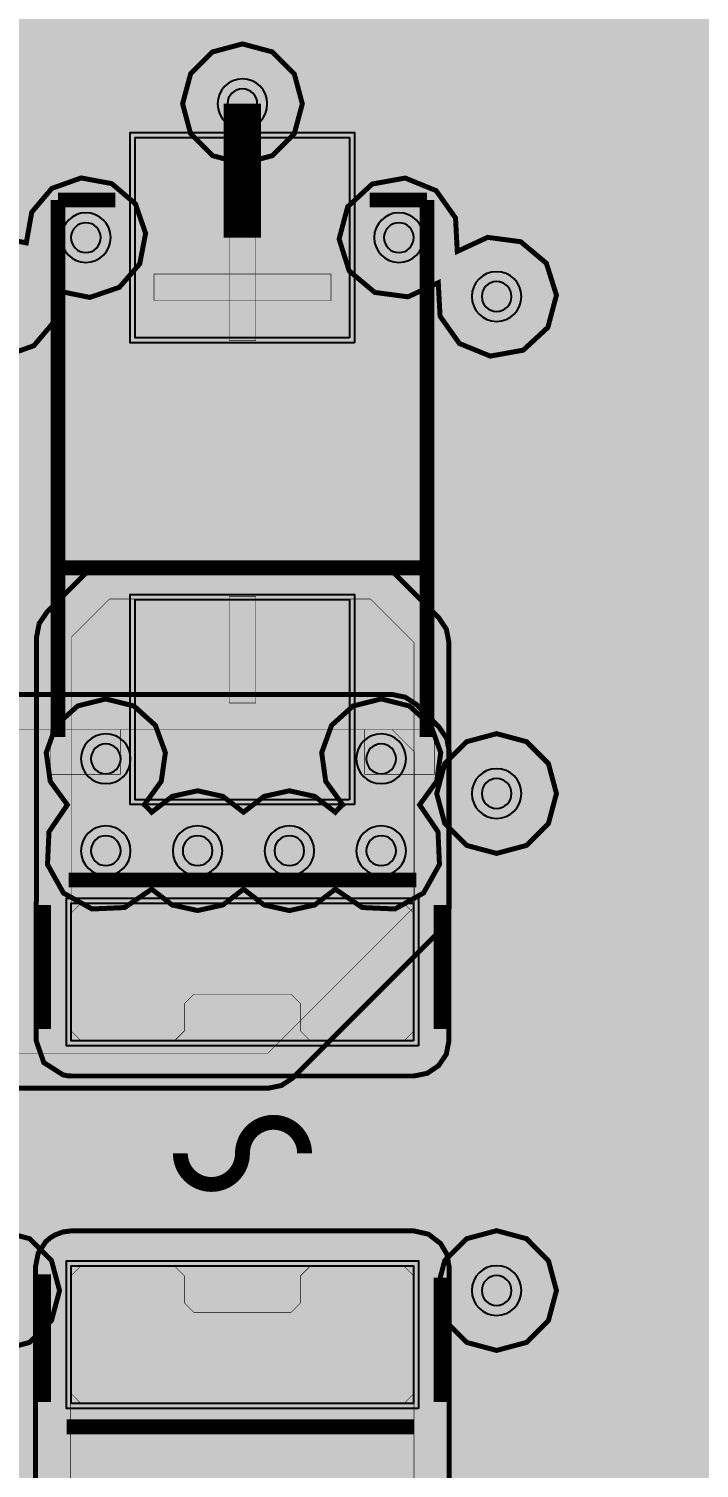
# Model space of a CAD drawing. Header units: millimetres. Extents: x -61 to 56, y -72 to 70.
# Drawn here: x -39.18 to -32.33, y -48.72 to -34.01 of the extents above; entities that cross this region are included whole.
import ezdxf

# ---------------------------------------------------------------- set-up
doc = ezdxf.new("R2010")
doc.units = ezdxf.units.MM
doc.header["$MEASUREMENT"] = 0
for name, color, linetype, true_color in [('02GND', 7, 'Continuous', 0x999966), ('03POWER', 7, 'Continuous', 0x008000), ('Bottom-Layer', 7, 'Continuous', 0x0000ff), ('Document-Layer', 7, 'Continuous', 0xffffff), ('Hole-Layer', 7, 'Continuous', 0x222222), ('Multi-Layer', 7, 'Continuous', 0xc0c0c0), ('Top-Layer', 7, 'Continuous', 0xff0000), ('Top-Paste-Mask-Layer', 7, 'Continuous', 0x808080), ('Top-Silkscreen-Layer', 7, 'Continuous', 0xffcc00), ('Top-Solder-Mask-Layer', 7, 'Continuous', 0x800080)]:
    doc.layers.add(name, color=color, linetype=linetype, true_color=true_color)

msp = doc.modelspace()

# ---------------------------------------------------------------- hatches: boundary and pattern name
at = {"layer": '02GND'}
for points in [[(-49.642, 52.153), (49.642, 52.153), (49.642, -62.142), (-49.642, -62.142)], [(-38.004, -41.937), (-37.83, -41.697), (-37.788, -41.404), (-37.89, -41.125), (-38.11, -40.927), (-38.397, -40.855), (-38.685, -40.927), (-38.905, -41.125), (-39.006, -41.404), (-38.965, -41.697), (-38.79, -41.937), (-38.978, -42.213), (-38.993, -42.547), (-38.83, -42.839), (-38.538, -43.002), (-38.204, -42.987), (-37.928, -42.799), (-37.718, -42.961), (-37.459, -43.018), (-37.2, -42.961), (-36.989, -42.799), (-36.779, -42.961), (-36.52, -43.018), (-36.261, -42.961), (-36.051, -42.799), (-35.775, -42.987), (-35.441, -43.002), (-35.149, -42.839), (-34.986, -42.547), (-35.001, -42.213), (-35.189, -41.937), (-35.014, -41.697), (-34.973, -41.404), (-35.074, -41.125), (-35.294, -40.927), (-35.582, -40.855), (-35.869, -40.927), (-36.089, -41.125), (-36.19, -41.404), (-36.149, -41.697), (-35.975, -41.937), (-36.015, -41.973), (-36.051, -42.013), (-36.261, -41.851), (-36.52, -41.794), (-36.779, -41.851), (-36.989, -42.013), (-37.2, -41.851), (-37.459, -41.794), (-37.718, -41.851), (-37.928, -42.013), (-37.964, -41.973)]]:
    msp.add_hatch(color=256, dxfattribs=at).paths.add_polyline_path(points)
at = {"layer": '03POWER'}
for points in [[(48.499, -56.042), (48.581, -56.348), (48.806, -56.572), (49.112, -56.654), (49.418, -56.571), (49.642, -56.346), (49.642, -62.142), (44.192, -62.142), (44.393, -61.957), (44.493, -61.703), (44.472, -61.43), (45.189, -61.704), (45.95, -61.804), (46.713, -61.727), (47.438, -61.475), (48.085, -61.064), (48.62, -60.514), (49.014, -59.855), (49.245, -59.123), (49.302, -58.358), (49.18, -57.601), (48.887, -56.892), (48.438, -56.269), (47.858, -55.767), (47.177, -55.412), (46.434, -55.224), (45.666, -55.212), (44.917, -55.378), (44.226, -55.712), (43.631, -56.196), (43.164, -56.805), (42.849, -57.504), (42.704, -58.258), (42.737, -59.024), (42.946, -59.763), (43.32, -60.433), (43.838, -60.999), (-43.362, -60.999), (-43.621, -61.056), (-43.831, -61.218), (-43.953, -61.453), (-43.964, -61.718), (-43.863, -61.963), (-43.667, -62.142), (-49.642, -62.142), (-49.642, -56.582), (-49.433, -56.797), (-49.148, -56.888), (-48.853, -56.832), (-49.162, -57.541), (-49.298, -58.303), (-49.253, -59.075), (-49.03, -59.816), (-48.641, -60.484), (-48.107, -61.044), (-47.458, -61.464), (-46.728, -61.722), (-45.959, -61.803), (-45.192, -61.703), (-44.469, -61.428), (-43.83, -60.992), (-43.31, -60.419), (-42.937, -59.741), (-42.732, -58.995), (-42.707, -58.222), (-42.861, -57.464), (-43.188, -56.763), (-43.668, -56.157), (-44.277, -55.679), (-44.979, -55.356), (-45.738, -55.205), (-46.511, -55.234), (-47.256, -55.443), (-47.932, -55.818), (-48.502, -56.341), (-48.5, -56.309), (-48.499, -56.277), (-48.499, 51.315), (-19.403, 51.315), (-19.629, 51.144), (-19.755, 50.889), (-19.751, 50.604), (-19.619, 50.352), (-19.388, 50.187), (-19.658, 49.977), (-19.773, 49.655), (-19.698, 49.322), (-19.455, 49.081), (-19.684, 48.858), (-19.769, 48.551), (-19.689, 48.242), (-19.463, 48.016), (-19.155, 47.934), (-18.847, 48.018), (-18.624, 48.246), (-18.545, 48.556), (-18.633, 48.863), (-18.864, 49.083), (-18.625, 49.324), (-18.551, 49.655), (-18.665, 49.975), (-18.931, 50.185), (-18.698, 50.349), (-18.565, 50.601), (-18.56, 50.887), (-18.685, 51.143), (-18.912, 51.315), (48.426, 51.315), (48.499, 51.242)], [(-37.612, -34.772), (-37.53, -35.078), (-37.306, -35.302), (-37, -35.384), (-36.694, -35.302), (-36.47, -35.078), (-36.388, -34.772), (-36.47, -34.466), (-36.694, -34.242), (-37, -34.16), (-37.306, -34.242), (-37.53, -34.466)], [(-38.094, -35.795), (-38.336, -35.588), (-38.649, -35.53), (-38.949, -35.637), (-39.154, -35.88), (-39.21, -36.194), (-39.522, -36.131), (-39.823, -36.234), (-40.032, -36.474), (-40.092, -36.786), (-39.988, -37.087), (-39.746, -37.294), (-39.433, -37.352), (-39.133, -37.245), (-38.928, -37.002), (-38.872, -36.688), (-38.56, -36.751), (-38.259, -36.648), (-38.05, -36.408), (-37.99, -36.096)], [(-33.878, -37.058), (-33.79, -36.728), (-33.893, -36.402), (-34.155, -36.182), (-34.494, -36.137), (-34.804, -36.281), (-34.822, -35.939), (-35.02, -35.66), (-35.336, -35.531), (-35.673, -35.592), (-35.924, -35.824), (-36.012, -36.154), (-35.909, -36.48), (-35.647, -36.7), (-35.308, -36.745), (-34.998, -36.601), (-34.98, -36.943), (-34.782, -37.222), (-34.466, -37.351), (-34.129, -37.29)], [(-36.989, -42.799), (-36.779, -42.961), (-36.52, -43.018), (-36.261, -42.961), (-36.051, -42.799), (-35.775, -42.987), (-35.441, -43.002), (-35.149, -42.839), (-34.986, -42.547), (-35.001, -42.213), (-35.189, -41.937), (-35.014, -41.697), (-34.973, -41.404), (-35.074, -41.125), (-35.294, -40.927), (-35.582, -40.855), (-35.869, -40.927), (-36.089, -41.125), (-36.19, -41.404), (-36.149, -41.697), (-35.975, -41.937), (-36.015, -41.973), (-36.051, -42.013), (-36.261, -41.851), (-36.52, -41.794), (-36.779, -41.851), (-36.989, -42.013), (-37.2, -41.851), (-37.459, -41.794), (-37.718, -41.851), (-37.928, -42.013), (-37.964, -41.973), (-38.004, -41.937), (-37.83, -41.697), (-37.788, -41.404), (-37.89, -41.125), (-38.11, -40.927), (-38.397, -40.855), (-38.685, -40.927), (-38.905, -41.125), (-39.006, -41.404), (-38.965, -41.697), (-38.79, -41.937), (-38.978, -42.213), (-38.993, -42.547), (-38.83, -42.839), (-38.538, -43.002), (-38.204, -42.987), (-37.928, -42.799), (-37.718, -42.961), (-37.459, -43.018), (-37.2, -42.961)], [(-35.014, -41.822), (-34.932, -42.128), (-34.708, -42.352), (-34.402, -42.434), (-34.096, -42.352), (-33.872, -42.128), (-33.79, -41.822), (-33.872, -41.516), (-34.096, -41.292), (-34.402, -41.21), (-34.708, -41.292), (-34.932, -41.516)], [(-40.094, -46.902), (-40.012, -47.208), (-39.788, -47.432), (-39.482, -47.514), (-39.176, -47.432), (-38.952, -47.208), (-38.87, -46.902), (-38.952, -46.596), (-39.176, -46.372), (-39.482, -46.29), (-39.788, -46.372), (-40.012, -46.596)], [(-35.014, -46.902), (-34.932, -47.208), (-34.708, -47.432), (-34.402, -47.514), (-34.096, -47.432), (-33.872, -47.208), (-33.79, -46.902), (-33.872, -46.596), (-34.096, -46.372), (-34.402, -46.29), (-34.708, -46.372), (-34.932, -46.596)]]:
    msp.add_hatch(color=256, dxfattribs=at).paths.add_polyline_path(points)
at = {"layer": 'Bottom-Layer'}
for points in [[(-49.642, -62.142), (-49.642, 52.153), (49.642, 52.153), (49.642, -62.142)], [(-36.738, -44.834), (-36.601, -44.806), (-36.485, -44.729), (-34.99, -43.234), (-34.912, -43.118), (-34.885, -42.981), (-34.885, -41.396), (-34.912, -41.259), (-34.99, -41.143), (-35.219, -40.914), (-35.335, -40.837), (-35.472, -40.809), (-45.468, -40.809), (-45.605, -40.837), (-45.721, -40.914), (-47.663, -42.856), (-47.74, -42.972), (-47.767, -43.109), (-47.767, -44.324), (-47.74, -44.461), (-47.663, -44.577), (-47.511, -44.729), (-47.394, -44.806), (-47.257, -44.834)], [(-47.409, -43.109), (-45.468, -41.168), (-35.472, -41.168), (-35.243, -41.396), (-35.243, -42.981), (-36.738, -44.475), (-47.257, -44.475), (-47.409, -44.324)]]:
    msp.add_hatch(color=256, dxfattribs=at).paths.add_polyline_path(points)
at = {"layer": 'Document-Layer'}
for points in [[(-36.864, -36.104), (-36.864, -37.19), (-37.136, -37.19), (-37.136, -36.104)], [(-36.864, -36.104), (-36.864, -37.19), (-37.136, -37.19), (-37.136, -36.104)], [(-36.095, -36.511), (-36.095, -36.783), (-37.905, -36.783), (-37.905, -36.511)], [(-36.095, -36.511), (-36.095, -36.783), (-37.905, -36.783), (-37.905, -36.511)], [(-36.864, -40.896), (-37.136, -40.896), (-37.136, -39.81), (-36.864, -39.81)], [(-36.864, -40.896), (-37.136, -40.896), (-37.136, -39.81), (-36.864, -39.81)]]:
    msp.add_hatch(color=256, dxfattribs=at).paths.add_polyline_path(points)
at = {"layer": 'Top-Layer'}
for points in [[(-49.642, -62.142), (-49.642, 52.153), (49.642, 52.153), (49.642, -62.142)], [(-35.904, -37.163), (-38.096, -37.163), (-38.096, -35.116), (-35.904, -35.116)], [(-38.747, -44.709), (-35.249, -44.709), (-35.112, -44.682), (-34.996, -44.604), (-34.994, -44.602), (-34.916, -44.486), (-34.889, -44.349), (-34.889, -40.278), (-34.916, -40.141), (-34.994, -40.024), (-35.437, -39.581), (-35.553, -39.503), (-35.69, -39.476), (-38.359, -39.476), (-38.496, -39.503), (-38.612, -39.581), (-39, -39.969), (-39.078, -40.085), (-39.105, -40.222), (-39.105, -42.899), (-39.107, -42.921), (-39.108, -42.943), (-39.108, -44.35), (-39.031, -44.572), (-38.833, -44.698), (-38.79, -44.706)], [(-38.747, -44.351), (-38.747, -40.222), (-38.359, -39.834), (-35.69, -39.834), (-35.247, -40.278), (-35.247, -44.349), (-35.249, -44.351)], [(-35.904, -41.885), (-38.096, -41.885), (-38.096, -39.837), (-35.904, -39.837)], [(-35.25, -44.35), (-38.75, -44.35), (-38.75, -42.943), (-35.25, -42.943)], [(-39.007, -46.399), (-39.011, -46.403), (-39.088, -46.519), (-39.115, -46.656), (-39.115, -51.23), (-39.088, -51.367), (-39.011, -51.483), (-38.641, -51.853), (-38.525, -51.931), (-38.388, -51.958), (-35.568, -51.958), (-35.43, -51.931), (-35.314, -51.853), (-34.993, -51.531), (-34.915, -51.415), (-34.888, -51.278), (-34.888, -46.656), (-34.91, -46.531), (-34.974, -46.422), (-35.098, -46.326), (-35.25, -46.292), (-38.75, -46.292), (-38.836, -46.303), (-38.917, -46.334), (-38.964, -46.363)], [(-38.757, -46.656), (-38.753, -46.652), (-35.249, -46.652), (-35.246, -46.656), (-35.246, -51.278), (-35.568, -51.6), (-38.388, -51.6), (-38.757, -51.23)], [(-35.25, -48.057), (-38.75, -48.057), (-38.75, -46.65), (-35.25, -46.65)]]:
    msp.add_hatch(color=256, dxfattribs=at).paths.add_polyline_path(points)
at = {"layer": 'Top-Paste-Mask-Layer'}
for points in [[(-35.904, -37.163), (-38.096, -37.163), (-38.096, -35.116), (-35.904, -35.116)], [(-35.904, -41.885), (-38.096, -41.885), (-38.096, -39.837), (-35.904, -39.837)], [(-35.35, -44.35), (-36.305, -44.35), (-36.405, -44.25), (-36.405, -43.972), (-36.505, -43.872), (-37.495, -43.872), (-37.595, -43.972), (-37.595, -44.25), (-37.695, -44.35), (-38.65, -44.35), (-38.75, -44.25), (-38.75, -43.043), (-38.65, -42.943), (-35.35, -42.943), (-35.25, -43.043), (-35.25, -44.25)], [(-35.35, -44.35), (-36.305, -44.35), (-36.405, -44.25), (-36.405, -43.972), (-36.505, -43.872), (-37.495, -43.872), (-37.595, -43.972), (-37.595, -44.25), (-37.695, -44.35), (-38.65, -44.35), (-38.75, -44.25), (-38.75, -43.043), (-38.65, -42.943), (-35.35, -42.943), (-35.25, -43.043), (-35.25, -44.25)], [(-35.35, -46.65), (-35.25, -46.75), (-35.25, -47.957), (-35.35, -48.057), (-38.65, -48.057), (-38.75, -47.957), (-38.75, -46.75), (-38.65, -46.65), (-37.695, -46.65), (-37.595, -46.75), (-37.595, -47.028), (-37.495, -47.128), (-36.505, -47.128), (-36.405, -47.028), (-36.405, -46.75), (-36.305, -46.65)], [(-35.35, -46.65), (-35.25, -46.75), (-35.25, -47.957), (-35.35, -48.057), (-38.65, -48.057), (-38.75, -47.957), (-38.75, -46.75), (-38.65, -46.65), (-37.695, -46.65), (-37.595, -46.75), (-37.595, -47.028), (-37.495, -47.128), (-36.505, -47.128), (-36.405, -47.028), (-36.405, -46.75), (-36.305, -46.65)]]:
    msp.add_hatch(color=256, dxfattribs=at).paths.add_polyline_path(points)
at = {"layer": 'Top-Silkscreen-Layer'}
for points in [[(-38.962, -41.168), (-38.249, -41.168), (-38.249, -41.625), (-38.962, -41.625)], [(-38.962, -41.168), (-38.249, -41.168), (-38.249, -41.625), (-38.962, -41.625)], [(-35.038, -41.168), (-35.038, -41.625), (-35.751, -41.625), (-35.751, -41.168)], [(-35.038, -41.168), (-35.038, -41.625), (-35.751, -41.625), (-35.751, -41.168)]]:
    msp.add_hatch(color=256, dxfattribs=at).paths.add_polyline_path(points)
at = {"layer": 'Top-Solder-Mask-Layer'}
for points in [[(-35.853, -37.214), (-38.147, -37.214), (-38.147, -35.065), (-35.853, -35.065)], [(-35.853, -41.935), (-38.147, -41.935), (-38.147, -39.786), (-35.853, -39.786)], [(-35.2, -44.401), (-38.8, -44.401), (-38.8, -42.893), (-35.2, -42.893)], [(-35.2, -48.108), (-38.8, -48.108), (-38.8, -46.599), (-35.2, -46.599)]]:
    msp.add_hatch(color=256, dxfattribs=at).paths.add_polyline_path(points)

# ---------------------------------------------------------------- linework, layer by layer
at = {"layer": '02GND', "const_width": 0.0508}
msp.add_lwpolyline([(-38.004, -41.937), (-37.83, -41.697), (-37.788, -41.404), (-37.89, -41.125), (-38.11, -40.927), (-38.397, -40.855), (-38.685, -40.927), (-38.905, -41.125), (-39.006, -41.404), (-38.965, -41.697), (-38.79, -41.937), (-38.978, -42.213), (-38.993, -42.547), (-38.83, -42.839), (-38.538, -43.002), (-38.204, -42.987), (-37.928, -42.799), (-37.718, -42.961), (-37.459, -43.018), (-37.2, -42.961), (-36.989, -42.799), (-36.779, -42.961), (-36.52, -43.018), (-36.261, -42.961), (-36.051, -42.799), (-35.775, -42.987), (-35.441, -43.002), (-35.149, -42.839), (-34.986, -42.547), (-35.001, -42.213), (-35.189, -41.937), (-35.014, -41.697), (-34.973, -41.404), (-35.074, -41.125), (-35.294, -40.927), (-35.582, -40.855), (-35.869, -40.927), (-36.089, -41.125), (-36.19, -41.404), (-36.149, -41.697), (-35.975, -41.937), (-36.015, -41.973), (-36.051, -42.013), (-36.261, -41.851), (-36.52, -41.794), (-36.779, -41.851), (-36.989, -42.013), (-37.2, -41.851), (-37.459, -41.794), (-37.718, -41.851), (-37.928, -42.013), (-37.964, -41.973)], close=True, dxfattribs=at)
at = {"layer": '03POWER', "const_width": 0.0508}
for points in [[(-37.612, -34.772), (-37.53, -35.078), (-37.306, -35.302), (-37, -35.384), (-36.694, -35.302), (-36.47, -35.078), (-36.388, -34.772), (-36.47, -34.466), (-36.694, -34.242), (-37, -34.16), (-37.306, -34.242), (-37.53, -34.466)], [(-38.094, -35.795), (-38.336, -35.588), (-38.649, -35.53), (-38.949, -35.637), (-39.154, -35.88), (-39.21, -36.194), (-39.522, -36.131), (-39.823, -36.234), (-40.032, -36.474), (-40.092, -36.786), (-39.988, -37.087), (-39.746, -37.294), (-39.433, -37.352), (-39.133, -37.245), (-38.928, -37.002), (-38.872, -36.688), (-38.56, -36.751), (-38.259, -36.648), (-38.05, -36.408), (-37.99, -36.096)], [(-33.878, -37.058), (-33.79, -36.728), (-33.893, -36.402), (-34.155, -36.182), (-34.494, -36.137), (-34.804, -36.281), (-34.822, -35.939), (-35.02, -35.66), (-35.336, -35.531), (-35.673, -35.592), (-35.924, -35.824), (-36.012, -36.154), (-35.909, -36.48), (-35.647, -36.7), (-35.308, -36.745), (-34.998, -36.601), (-34.98, -36.943), (-34.782, -37.222), (-34.466, -37.351), (-34.129, -37.29)], [(-36.989, -42.799), (-36.779, -42.961), (-36.52, -43.018), (-36.261, -42.961), (-36.051, -42.799), (-35.775, -42.987), (-35.441, -43.002), (-35.149, -42.839), (-34.986, -42.547), (-35.001, -42.213), (-35.189, -41.937), (-35.014, -41.697), (-34.973, -41.404), (-35.074, -41.125), (-35.294, -40.927), (-35.582, -40.855), (-35.869, -40.927), (-36.089, -41.125), (-36.19, -41.404), (-36.149, -41.697), (-35.975, -41.937), (-36.015, -41.973), (-36.051, -42.013), (-36.261, -41.851), (-36.52, -41.794), (-36.779, -41.851), (-36.989, -42.013), (-37.2, -41.851), (-37.459, -41.794), (-37.718, -41.851), (-37.928, -42.013), (-37.964, -41.973), (-38.004, -41.937), (-37.83, -41.697), (-37.788, -41.404), (-37.89, -41.125), (-38.11, -40.927), (-38.397, -40.855), (-38.685, -40.927), (-38.905, -41.125), (-39.006, -41.404), (-38.965, -41.697), (-38.79, -41.937), (-38.978, -42.213), (-38.993, -42.547), (-38.83, -42.839), (-38.538, -43.002), (-38.204, -42.987), (-37.928, -42.799), (-37.718, -42.961), (-37.459, -43.018), (-37.2, -42.961)], [(-35.014, -41.822), (-34.932, -42.128), (-34.708, -42.352), (-34.402, -42.434), (-34.096, -42.352), (-33.872, -42.128), (-33.79, -41.822), (-33.872, -41.516), (-34.096, -41.292), (-34.402, -41.21), (-34.708, -41.292), (-34.932, -41.516)], [(-40.094, -46.902), (-40.012, -47.208), (-39.788, -47.432), (-39.482, -47.514), (-39.176, -47.432), (-38.952, -47.208), (-38.87, -46.902), (-38.952, -46.596), (-39.176, -46.372), (-39.482, -46.29), (-39.788, -46.372), (-40.012, -46.596)], [(-35.014, -46.902), (-34.932, -47.208), (-34.708, -47.432), (-34.402, -47.514), (-34.096, -47.432), (-33.872, -47.208), (-33.79, -46.902), (-33.872, -46.596), (-34.096, -46.372), (-34.402, -46.29), (-34.708, -46.372), (-34.932, -46.596)]]:
    msp.add_lwpolyline(points, close=True, dxfattribs=at)
at = {"layer": 'Bottom-Layer'}
for points, const_width in [([(-36.738, -44.834), (-36.601, -44.806), (-36.485, -44.729), (-34.99, -43.234), (-34.912, -43.118), (-34.885, -42.981), (-34.885, -41.396), (-34.912, -41.259), (-34.99, -41.143), (-35.219, -40.914), (-35.335, -40.837), (-35.472, -40.809), (-45.468, -40.809), (-45.605, -40.837), (-45.721, -40.914), (-47.663, -42.856), (-47.74, -42.972), (-47.767, -43.109), (-47.767, -44.324), (-47.74, -44.461), (-47.663, -44.577), (-47.511, -44.729), (-47.394, -44.806), (-47.257, -44.834)], 0.0508), ([(-47.409, -43.109), (-45.468, -41.168), (-35.472, -41.168), (-35.243, -41.396), (-35.243, -42.981), (-36.738, -44.475), (-47.257, -44.475), (-47.409, -44.324)], 0.00508)]:
    msp.add_lwpolyline(points, close=True, dxfattribs=dict(at, const_width=const_width))
at = {"layer": 'Document-Layer', "const_width": 0.00508}
for points in [[(-36.864, -36.104), (-36.864, -37.19), (-37.136, -37.19), (-37.136, -36.104)], [(-36.864, -36.104), (-36.864, -37.19), (-37.136, -37.19), (-37.136, -36.104)], [(-36.095, -36.511), (-36.095, -36.783), (-37.905, -36.783), (-37.905, -36.511)], [(-36.095, -36.511), (-36.095, -36.783), (-37.905, -36.783), (-37.905, -36.511)], [(-36.864, -40.896), (-37.136, -40.896), (-37.136, -39.81), (-36.864, -39.81)], [(-36.864, -40.896), (-37.136, -40.896), (-37.136, -39.81), (-36.864, -39.81)]]:
    msp.add_lwpolyline(points, close=True, dxfattribs=at)
at = {"layer": 'Hole-Layer'}
for points in [[(-37.153, -34.772, 1), (-36.848, -34.772, 1)], [(-38.753, -36.14, 1), (-38.448, -36.14, 1)], [(-35.553, -36.14, 1), (-35.248, -36.14, 1)], [(-34.554, -36.742, 1), (-34.249, -36.742, 1)], [(-38.55, -41.467, 1), (-38.245, -41.467, 1)], [(-35.734, -41.467, 1), (-35.429, -41.467, 1)], [(-34.554, -41.822, 1), (-34.249, -41.822, 1)], [(-38.55, -42.406, 1), (-38.245, -42.406, 1)], [(-37.611, -42.406, 1), (-37.306, -42.406, 1)], [(-36.673, -42.406, 1), (-36.368, -42.406, 1)], [(-35.734, -42.406, 1), (-35.429, -42.406, 1)], [(-34.554, -46.902, 1), (-34.249, -46.902, 1)]]:
    msp.add_lwpolyline(points, format="xyb", close=True, dxfattribs=at)
at = {"layer": 'Multi-Layer'}
for points in [[(-37.254, -34.772, 1), (-36.746, -34.772, 1)], [(-38.854, -36.14, 1), (-38.346, -36.14, 1)], [(-35.654, -36.14, 1), (-35.146, -36.14, 1)], [(-34.656, -36.742, 1), (-34.148, -36.742, 1)], [(-38.651, -41.467, 1), (-38.143, -41.467, 1)], [(-35.836, -41.467, 1), (-35.328, -41.467, 1)], [(-34.656, -41.822, 1), (-34.148, -41.822, 1)], [(-38.651, -42.406, 1), (-38.143, -42.406, 1)], [(-37.713, -42.406, 1), (-37.205, -42.406, 1)], [(-36.774, -42.406, 1), (-36.266, -42.406, 1)], [(-35.836, -42.406, 1), (-35.328, -42.406, 1)], [(-34.656, -46.902, 1), (-34.148, -46.902, 1)]]:
    msp.add_lwpolyline(points, format="xyb", close=True, dxfattribs=at)
at = {"layer": 'Top-Layer'}
for points, const_width in [([(-37, -36.139), (-37, -34.772)], 0.381), ([(-34.888, -51.278), (-34.888, -46.656), (-34.91, -46.531), (-34.974, -46.422), (-35.098, -46.326), (-35.25, -46.292), (-38.75, -46.292), (-38.836, -46.303), (-38.917, -46.334), (-38.964, -46.363), (-39.007, -46.399), (-39.011, -46.403), (-39.088, -46.519), (-39.115, -46.656), (-39.115, -51.23)], 0.0508)]:
    msp.add_lwpolyline(points, dxfattribs=dict(at, const_width=const_width))
for points in [[(-35.904, -37.163), (-38.096, -37.163), (-38.096, -35.116), (-35.904, -35.116)], [(-35.904, -41.885), (-38.096, -41.885), (-38.096, -39.837), (-35.904, -39.837)], [(-35.25, -44.35), (-38.75, -44.35), (-38.75, -42.943), (-35.25, -42.943)], [(-35.25, -48.057), (-38.75, -48.057), (-38.75, -46.65), (-35.25, -46.65)]]:
    msp.add_lwpolyline(points, close=True, dxfattribs=at)
for points, const_width in [([(-38.747, -44.709), (-35.249, -44.709), (-35.112, -44.682), (-34.996, -44.604), (-34.994, -44.602), (-34.916, -44.486), (-34.889, -44.349), (-34.889, -40.278), (-34.916, -40.141), (-34.994, -40.024), (-35.437, -39.581), (-35.553, -39.503), (-35.69, -39.476), (-38.359, -39.476), (-38.496, -39.503), (-38.612, -39.581), (-39, -39.969), (-39.078, -40.085), (-39.105, -40.222), (-39.105, -42.899), (-39.107, -42.921), (-39.108, -42.943), (-39.108, -44.35), (-39.031, -44.572), (-38.833, -44.698), (-38.79, -44.706)], 0.0508), ([(-38.747, -44.351), (-38.747, -40.222), (-38.359, -39.834), (-35.69, -39.834), (-35.247, -40.278), (-35.247, -44.349), (-35.249, -44.351)], 0.00508), ([(-38.757, -46.656), (-38.753, -46.652), (-35.249, -46.652), (-35.246, -46.656), (-35.246, -51.278), (-35.568, -51.6), (-38.388, -51.6), (-38.757, -51.23)], 0.00508)]:
    msp.add_lwpolyline(points, close=True, dxfattribs=dict(at, const_width=const_width))
at = {"layer": 'Top-Paste-Mask-Layer'}
for points in [[(-35.904, -37.163), (-38.096, -37.163), (-38.096, -35.116), (-35.904, -35.116)], [(-35.904, -41.885), (-38.096, -41.885), (-38.096, -39.837), (-35.904, -39.837)]]:
    msp.add_lwpolyline(points, close=True, dxfattribs=at)
at = {"layer": 'Top-Paste-Mask-Layer', "const_width": 0.00508}
for points in [[(-35.35, -44.35), (-36.305, -44.35), (-36.405, -44.25), (-36.405, -43.972), (-36.505, -43.872), (-37.495, -43.872), (-37.595, -43.972), (-37.595, -44.25), (-37.695, -44.35), (-38.65, -44.35), (-38.75, -44.25), (-38.75, -43.043), (-38.65, -42.943), (-35.35, -42.943), (-35.25, -43.043), (-35.25, -44.25)], [(-35.35, -44.35), (-36.305, -44.35), (-36.405, -44.25), (-36.405, -43.972), (-36.505, -43.872), (-37.495, -43.872), (-37.595, -43.972), (-37.595, -44.25), (-37.695, -44.35), (-38.65, -44.35), (-38.75, -44.25), (-38.75, -43.043), (-38.65, -42.943), (-35.35, -42.943), (-35.25, -43.043), (-35.25, -44.25)], [(-35.35, -46.65), (-35.25, -46.75), (-35.25, -47.957), (-35.35, -48.057), (-38.65, -48.057), (-38.75, -47.957), (-38.75, -46.75), (-38.65, -46.65), (-37.695, -46.65), (-37.595, -46.75), (-37.595, -47.028), (-37.495, -47.128), (-36.505, -47.128), (-36.405, -47.028), (-36.405, -46.75), (-36.305, -46.65)], [(-35.35, -46.65), (-35.25, -46.75), (-35.25, -47.957), (-35.35, -48.057), (-38.65, -48.057), (-38.75, -47.957), (-38.75, -46.75), (-38.65, -46.65), (-37.695, -46.65), (-37.595, -46.75), (-37.595, -47.028), (-37.495, -47.128), (-36.505, -47.128), (-36.405, -47.028), (-36.405, -46.75), (-36.305, -46.65)]]:
    msp.add_lwpolyline(points, close=True, dxfattribs=at)
at = {"layer": 'Top-Silkscreen-Layer', "const_width": 0.152}
for points in [[(-38.886, -41.244), (-38.886, -35.756)], [(-38.886, -35.756), (-38.299, -35.756)], [(-38.886, -41.244), (-38.886, -35.756)], [(-38.886, -35.756), (-38.299, -35.756)], [(-35.114, -35.756), (-35.701, -35.756)], [(-35.114, -35.756), (-35.701, -35.756)], [(-35.114, -41.244), (-35.114, -35.756)], [(-35.114, -41.244), (-35.114, -35.756)], [(-38.886, -39.516), (-35.114, -39.516)], [(-38.886, -39.516), (-35.114, -39.516)], [(-38.778, -42.706), (-35.222, -42.706)], [(-38.778, -42.706), (-35.222, -42.706)], [(-39.032, -42.96), (-39.032, -44.23)], [(-39.032, -42.96), (-39.032, -44.23)], [(-34.968, -44.23), (-34.968, -42.96)], [(-34.968, -44.23), (-34.968, -42.96)], [(-39.032, -48.04), (-39.032, -46.735)], [(-39.032, -48.04), (-39.032, -46.735)], [(-34.968, -46.77), (-34.968, -48.04)], [(-34.968, -46.77), (-34.968, -48.04)], [(-38.798, -48.294), (-35.242, -48.294)], [(-38.798, -48.294), (-35.242, -48.294)]]:
    msp.add_lwpolyline(points, dxfattribs=at)
at = {"layer": 'Top-Silkscreen-Layer', "const_width": 0.00508}
for points in [[(-38.962, -41.168), (-38.249, -41.168), (-38.249, -41.625), (-38.962, -41.625)], [(-38.962, -41.168), (-38.249, -41.168), (-38.249, -41.625), (-38.962, -41.625)], [(-35.038, -41.168), (-35.038, -41.625), (-35.751, -41.625), (-35.751, -41.168)], [(-35.038, -41.168), (-35.038, -41.625), (-35.751, -41.625), (-35.751, -41.168)]]:
    msp.add_lwpolyline(points, close=True, dxfattribs=at)
at = {"layer": 'Top-Silkscreen-Layer', "const_width": 0.152}
for points in [[(-37, -45.5, -1), (-36.365, -45.5)], [(-37, -45.5, -1), (-36.365, -45.5)], [(-37, -45.5, -1), (-37.635, -45.5)], [(-37, -45.5, -1), (-37.635, -45.5)]]:
    msp.add_lwpolyline(points, format="xyb", dxfattribs=at)
at = {"layer": 'Top-Solder-Mask-Layer'}
for points in [[(-35.853, -37.214), (-38.147, -37.214), (-38.147, -35.065), (-35.853, -35.065)], [(-35.853, -41.935), (-38.147, -41.935), (-38.147, -39.786), (-35.853, -39.786)], [(-35.2, -44.401), (-38.8, -44.401), (-38.8, -42.893), (-35.2, -42.893)], [(-35.2, -48.108), (-38.8, -48.108), (-38.8, -46.599), (-35.2, -46.599)]]:
    msp.add_lwpolyline(points, close=True, dxfattribs=at)

doc.saveas('drawing.dxf')
